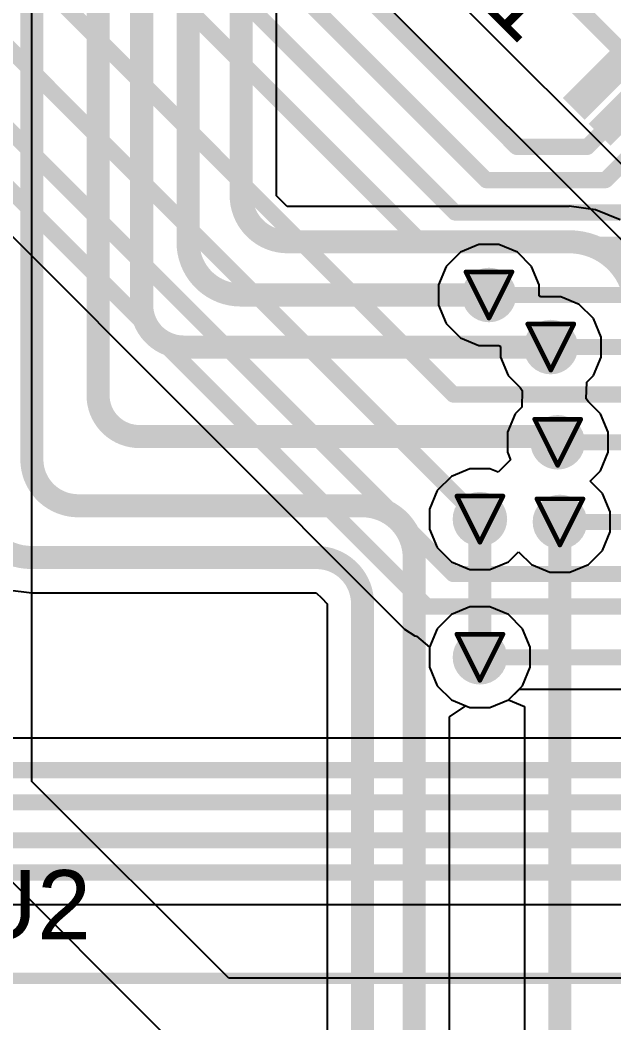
# Model space of a CAD drawing. Header units: inches. Extents: x 0 to 211, y 0 to 201.
# Drawn here: x 1.5192 to 1.7765, y 1.9059 to 2.3402 of the extents above; entities that cross this region are included whole.
import ezdxf

# ---------------------------------------------------------------- set-up
doc = ezdxf.new("R2010")
doc.units = ezdxf.units.IN
doc.header["$MEASUREMENT"] = 0
for name, color, linetype in [('Bottom Layer', 5, 'Continuous'), ('Drill Drawing', 1, 'Continuous'), ('Layer 1', 16, 'Continuous'), ('Layer 2', 76, 'Continuous'), ('Top Layer', 1, 'Continuous'), ('Top Overlay', 2, 'Continuous'), ('Top Paste', 8, 'Continuous'), ('Top Solder', 216, 'Continuous'), ('Via Holes', 16, 'Continuous')]:
    doc.layers.add(name, color=color, linetype=linetype)
doc.styles.add('Arial', font='', dxfattribs={"height": 0.2})
doc.styles.get('Arial').set_extended_font_data('Arial')

# ---------------------------------------------------------------- blocks, each defined once
blk = doc.blocks.new('WSON_8_EP_6_8__63')
at = {"layer": 'Top Layer'}
for points in [[(-0.12598, 0.08681), (-0.12598, 0.06319), (-0.17323, 0.06319), (-0.17323, 0.08681)], [(-0.06691, 0.08464), (0.06694, 0.08464), (0.06694, -0.08466), (-0.06691, -0.08466)], [(0.17323, 0.08681), (0.17323, 0.06319), (0.12598, 0.06319), (0.12598, 0.08681)], [(-0.12597, 0.03681), (-0.12597, 0.01319), (-0.17322, 0.01319), (-0.17322, 0.03681)], [(0.17323, 0.03681), (0.17323, 0.01319), (0.12598, 0.01319), (0.12598, 0.03681)], [(-0.12597, -0.01319), (-0.12597, -0.03681), (-0.17322, -0.03681), (-0.17322, -0.01319)], [(0.17323, -0.01319), (0.17323, -0.03681), (0.12598, -0.03681), (0.12598, -0.01319)], [(-0.12598, -0.06319), (-0.12598, -0.08681), (-0.17323, -0.08681), (-0.17323, -0.06319)], [(0.17323, -0.06319), (0.17323, -0.08681), (0.12598, -0.08681), (0.12598, -0.06319)]]:
    blk.add_hatch(color=1, dxfattribs=at).paths.add_polyline_path(points)
at = {"layer": 'Top Paste'}
for points in [[(-0.12598, 0.08681), (-0.12598, 0.06319), (-0.17323, 0.06319), (-0.17323, 0.08681)], [(-0.06691, 0.08464), (0.06694, 0.08464), (0.06694, -0.08466), (-0.06691, -0.08466)], [(0.17323, 0.08681), (0.17323, 0.06319), (0.12598, 0.06319), (0.12598, 0.08681)], [(-0.12597, 0.03681), (-0.12597, 0.01319), (-0.17322, 0.01319), (-0.17322, 0.03681)], [(0.17323, 0.03681), (0.17323, 0.01319), (0.12598, 0.01319), (0.12598, 0.03681)], [(-0.12597, -0.01319), (-0.12597, -0.03681), (-0.17322, -0.03681), (-0.17322, -0.01319)], [(0.17323, -0.01319), (0.17323, -0.03681), (0.12598, -0.03681), (0.12598, -0.01319)], [(-0.12598, -0.06319), (-0.12598, -0.08681), (-0.17323, -0.08681), (-0.17323, -0.06319)], [(0.17323, -0.06319), (0.17323, -0.08681), (0.12598, -0.08681), (0.12598, -0.06319)]]:
    blk.add_hatch(color=8, dxfattribs=at).paths.add_polyline_path(points)
at = {"layer": 'Top Solder'}
for points in [[(-0.12198, 0.09081), (-0.12198, 0.05919), (-0.17723, 0.05919), (-0.17723, 0.09081)], [(-0.07091, 0.08864), (0.07094, 0.08864), (0.07094, -0.08866), (-0.07091, -0.08866)], [(0.17723, 0.09081), (0.17723, 0.05919), (0.12198, 0.05919), (0.12198, 0.09081)], [(-0.12197, 0.04081), (-0.12197, 0.00919), (-0.17722, 0.00919), (-0.17722, 0.04081)], [(0.17723, 0.04081), (0.17723, 0.00919), (0.12198, 0.00919), (0.12198, 0.04081)], [(-0.12197, -0.00919), (-0.12197, -0.04081), (-0.17722, -0.04081), (-0.17722, -0.00919)], [(0.17723, -0.00919), (0.17723, -0.04081), (0.12198, -0.04081), (0.12198, -0.00919)], [(-0.12198, -0.05919), (-0.12198, -0.09081), (-0.17723, -0.09081), (-0.17723, -0.05919)], [(0.17723, -0.05919), (0.17723, -0.09081), (0.12198, -0.09081), (0.12198, -0.05919)]]:
    blk.add_hatch(color=216, dxfattribs=at).paths.add_polyline_path(points)
at = {"layer": 'Top Overlay'}
for points in [[(-0.15746, 0.1181, 0.005, 0.005, 0), (-0.15746, 0.09149, 0.005, 0.005, 0)], [(0.1575, 0.11811, 0.005, 0.005, 0), (-0.15746, 0.1181, 0.005, 0.005, 0)], [(0.1575, 0.11811, 0.005, 0.005, 0), (0.1575, 0.0915, 0.005, 0.005, 0)], [(-0.186, 0.082, 0.005, 0.005, 0), (-0.186, 0.072, 0.005, 0.005, 0)], [(-0.181, 0.077, 0.005, 0.005, 0), (-0.186, 0.082, 0.005, 0.005, 0)], [(-0.181, 0.077, 0.005, 0.005, 0), (-0.186, 0.072, 0.005, 0.005, 0)], [(-0.15746, 0.05968, 0.005, 0.005, 0), (-0.15746, 0.0411, 0.005, 0.005, 0)], [(0.1575, 0.0411, 0.005, 0.005, 0), (0.1575, 0.05969, 0.005, 0.005, 0)], [(-0.15746, 0.00929, 0.005, 0.005, 0), (-0.15746, -0.0093, 0.005, 0.005, 0)], [(0.1575, 0.00929, 0.005, 0.005, 0), (0.1575, -0.0093, 0.005, 0.005, 0)], [(-0.15746, -0.04111, 0.005, 0.005, 0), (-0.15746, -0.05969, 0.005, 0.005, 0)], [(0.1575, -0.04111, 0.005, 0.005, 0), (0.1575, -0.05969, 0.005, 0.005, 0)], [(-0.15746, -0.0915, 0.005, 0.005, 0), (-0.15746, -0.11811, 0.005, 0.005, 0)], [(0.1575, -0.0915, 0.005, 0.005, 0), (0.1575, -0.11811, 0.005, 0.005, 0)], [(-0.15207, -0.11811, 0.005, 0.005, 0), (-0.15746, -0.11811, 0.005, 0.005, 0)], [(0.1575, -0.11811, 0.005, 0.005, 0), (-0.15207, -0.11811, 0.005, 0.005, 0)]]:
    blk.add_lwpolyline(points, format="xyseb", dxfattribs=at)
for points in [[(-0.15871, 0.1181, 0.0025, 0.0025, 1), (-0.15621, 0.1181, 0.0025, 0.0025, 1)], [(-0.15871, 0.1181, 0.0025, 0.0025, 1), (-0.15621, 0.1181, 0.0025, 0.0025, 1)], [(0.15625, 0.11811, 0.0025, 0.0025, 1), (0.15875, 0.11811, 0.0025, 0.0025, 1)], [(0.15625, 0.11811, 0.0025, 0.0025, 1), (0.15875, 0.11811, 0.0025, 0.0025, 1)], [(-0.15871, 0.09149, 0.0025, 0.0025, 1), (-0.15621, 0.09149, 0.0025, 0.0025, 1)], [(0.15625, 0.0915, 0.0025, 0.0025, 1), (0.15875, 0.0915, 0.0025, 0.0025, 1)], [(-0.18725, 0.082, 0.0025, 0.0025, 1), (-0.18475, 0.082, 0.0025, 0.0025, 1)], [(-0.18725, 0.082, 0.0025, 0.0025, 1), (-0.18475, 0.082, 0.0025, 0.0025, 1)], [(-0.18225, 0.077, 0.0025, 0.0025, 1), (-0.17975, 0.077, 0.0025, 0.0025, 1)], [(-0.18225, 0.077, 0.0025, 0.0025, 1), (-0.17975, 0.077, 0.0025, 0.0025, 1)], [(-0.18725, 0.072, 0.0025, 0.0025, 1), (-0.18475, 0.072, 0.0025, 0.0025, 1)], [(-0.18725, 0.072, 0.0025, 0.0025, 1), (-0.18475, 0.072, 0.0025, 0.0025, 1)], [(-0.15871, 0.05968, 0.0025, 0.0025, 1), (-0.15621, 0.05968, 0.0025, 0.0025, 1)], [(0.15625, 0.05969, 0.0025, 0.0025, 1), (0.15875, 0.05969, 0.0025, 0.0025, 1)], [(-0.15871, 0.0411, 0.0025, 0.0025, 1), (-0.15621, 0.0411, 0.0025, 0.0025, 1)], [(0.15625, 0.0411, 0.0025, 0.0025, 1), (0.15875, 0.0411, 0.0025, 0.0025, 1)], [(-0.15871, 0.00929, 0.0025, 0.0025, 1), (-0.15621, 0.00929, 0.0025, 0.0025, 1)], [(0.15625, 0.00929, 0.0025, 0.0025, 1), (0.15875, 0.00929, 0.0025, 0.0025, 1)], [(-0.15871, -0.0093, 0.0025, 0.0025, 1), (-0.15621, -0.0093, 0.0025, 0.0025, 1)], [(0.15625, -0.0093, 0.0025, 0.0025, 1), (0.15875, -0.0093, 0.0025, 0.0025, 1)], [(-0.15871, -0.04111, 0.0025, 0.0025, 1), (-0.15621, -0.04111, 0.0025, 0.0025, 1)], [(0.15625, -0.04111, 0.0025, 0.0025, 1), (0.15875, -0.04111, 0.0025, 0.0025, 1)], [(-0.15871, -0.05969, 0.0025, 0.0025, 1), (-0.15621, -0.05969, 0.0025, 0.0025, 1)], [(0.15625, -0.05969, 0.0025, 0.0025, 1), (0.15875, -0.05969, 0.0025, 0.0025, 1)], [(-0.15871, -0.0915, 0.0025, 0.0025, 1), (-0.15621, -0.0915, 0.0025, 0.0025, 1)], [(0.15625, -0.0915, 0.0025, 0.0025, 1), (0.15875, -0.0915, 0.0025, 0.0025, 1)], [(-0.15871, -0.11811, 0.0025, 0.0025, 1), (-0.15621, -0.11811, 0.0025, 0.0025, 1)], [(-0.15871, -0.11811, 0.0025, 0.0025, 1), (-0.15621, -0.11811, 0.0025, 0.0025, 1)], [(-0.15332, -0.11811, 0.0025, 0.0025, 1), (-0.15082, -0.11811, 0.0025, 0.0025, 1)], [(-0.15332, -0.11811, 0.0025, 0.0025, 1), (-0.15082, -0.11811, 0.0025, 0.0025, 1)], [(0.15625, -0.11811, 0.0025, 0.0025, 1), (0.15875, -0.11811, 0.0025, 0.0025, 1)], [(0.15625, -0.11811, 0.0025, 0.0025, 1), (0.15875, -0.11811, 0.0025, 0.0025, 1)]]:
    blk.add_lwpolyline(points, format="xyseb", close=True, dxfattribs=at)
blk = doc.blocks.new('LQFP_128_EP_14_14__64')
at = {"layer": 'Top Layer'}
for points in [[(-0.24804, -0.26967), (-0.24016, -0.26967), (-0.24016, -0.32873), (-0.24804, -0.32873)], [(-0.23229, -0.26967), (-0.22441, -0.26967), (-0.22441, -0.32873), (-0.23229, -0.32873)]]:
    blk.add_hatch(color=1, dxfattribs=at).paths.add_polyline_path(points)
at = {"layer": 'Top Paste'}
for points in [[(-0.24804, -0.26967), (-0.24016, -0.26967), (-0.24016, -0.32873), (-0.24804, -0.32873)], [(-0.23229, -0.26967), (-0.22441, -0.26967), (-0.22441, -0.32873), (-0.23229, -0.32873)]]:
    blk.add_hatch(color=8, dxfattribs=at).paths.add_polyline_path(points)
at = {"layer": 'Top Solder'}
for points in [[(-0.25079, -0.26692), (-0.23741, -0.26692), (-0.23741, -0.33148), (-0.25079, -0.33148)], [(-0.23504, -0.26692), (-0.22166, -0.26692), (-0.22166, -0.33148), (-0.23504, -0.33148)]]:
    blk.add_hatch(color=216, dxfattribs=at).paths.add_polyline_path(points)

msp = doc.modelspace()

# ---------------------------------------------------------------- hatches: boundary and pattern name
at = {"layer": 'Bottom Layer'}
h = msp.add_hatch(color=5, dxfattribs=at)
edge = h.paths.add_edge_path()
edge.add_arc((1.72237, 2.22116), 0.01181, 0, 360)
h = msp.add_hatch(color=5, dxfattribs=at)
edge = h.paths.add_edge_path()
edge.add_arc((1.74915, 2.19861), 0.01181, 0, 360)
h = msp.add_hatch(color=5, dxfattribs=at)
edge = h.paths.add_edge_path()
edge.add_arc((1.75215, 2.15736), 0.01181, 0, 360)
h = msp.add_hatch(color=5, dxfattribs=at)
edge = h.paths.add_edge_path()
edge.add_arc((1.71845, 2.12408), 0.01181, 0, 360)
h = msp.add_hatch(color=5, dxfattribs=at)
edge = h.paths.add_edge_path()
edge.add_arc((1.75311, 2.12287), 0.01181, 0, 360)
h = msp.add_hatch(color=5, dxfattribs=at)
edge = h.paths.add_edge_path()
edge.add_arc((1.71845, 2.06425), 0.01181, 0, 360)
at = {"layer": 'Layer 1'}
h = msp.add_hatch(color=16, dxfattribs=at)
edge = h.paths.add_edge_path()
edge.add_arc((1.72237, 2.22116), 0.01181, 0, 360)
h = msp.add_hatch(color=16, dxfattribs=at)
edge = h.paths.add_edge_path()
edge.add_arc((1.74915, 2.19861), 0.01181, 0, 360)
h = msp.add_hatch(color=16, dxfattribs=at)
edge = h.paths.add_edge_path()
edge.add_arc((1.75215, 2.15736), 0.01181, 0, 360)
h = msp.add_hatch(color=16, dxfattribs=at)
edge = h.paths.add_edge_path()
edge.add_arc((1.71845, 2.12408), 0.01181, 0, 360)
h = msp.add_hatch(color=16, dxfattribs=at)
edge = h.paths.add_edge_path()
edge.add_arc((1.75311, 2.12287), 0.01181, 0, 360)
h = msp.add_hatch(color=16, dxfattribs=at)
edge = h.paths.add_edge_path()
edge.add_arc((1.71845, 2.06425), 0.01181, 0, 360)
at = {"layer": 'Layer 2'}
h = msp.add_hatch(color=76, dxfattribs=at)
edge = h.paths.add_edge_path()
edge.add_arc((1.72237, 2.22116), 0.01181, 0, 360)
h = msp.add_hatch(color=76, dxfattribs=at)
edge = h.paths.add_edge_path()
edge.add_arc((1.74915, 2.19861), 0.01181, 0, 360)
h = msp.add_hatch(color=76, dxfattribs=at)
edge = h.paths.add_edge_path()
edge.add_arc((1.75215, 2.15736), 0.01181, 0, 360)
h = msp.add_hatch(color=76, dxfattribs=at)
edge = h.paths.add_edge_path()
edge.add_arc((1.71845, 2.12408), 0.01181, 0, 360)
h = msp.add_hatch(color=76, dxfattribs=at)
edge = h.paths.add_edge_path()
edge.add_arc((1.75311, 2.12287), 0.01181, 0, 360)
h = msp.add_hatch(color=76, dxfattribs=at)
edge = h.paths.add_edge_path()
edge.add_arc((1.71845, 2.06425), 0.01181, 0, 360)
at = {"layer": 'Top Layer'}
h = msp.add_hatch(color=1, dxfattribs=at)
edge = h.paths.add_edge_path()
edge.add_arc((1.72237, 2.22116), 0.01181, 0, 360)
h = msp.add_hatch(color=1, dxfattribs=at)
edge = h.paths.add_edge_path()
edge.add_arc((1.74915, 2.19861), 0.01181, 0, 360)
h = msp.add_hatch(color=1, dxfattribs=at)
edge = h.paths.add_edge_path()
edge.add_arc((1.75215, 2.15736), 0.01181, 0, 360)
h = msp.add_hatch(color=1, dxfattribs=at)
edge = h.paths.add_edge_path()
edge.add_arc((1.71845, 2.12408), 0.01181, 0, 360)
h = msp.add_hatch(color=1, dxfattribs=at)
edge = h.paths.add_edge_path()
edge.add_arc((1.75311, 2.12287), 0.01181, 0, 360)
h = msp.add_hatch(color=1, dxfattribs=at)
edge = h.paths.add_edge_path()
edge.add_arc((1.71845, 2.06425), 0.01181, 0, 360)
at = {"layer": 'Via Holes'}
h = msp.add_hatch(color=7, dxfattribs=at)
edge = h.paths.add_edge_path()
edge.add_arc((1.72237, 2.22116), 0.00591, 0, 360)
h = msp.add_hatch(color=7, dxfattribs=at)
edge = h.paths.add_edge_path()
edge.add_arc((1.74915, 2.19861), 0.00591, 0, 360)
h = msp.add_hatch(color=7, dxfattribs=at)
edge = h.paths.add_edge_path()
edge.add_arc((1.75215, 2.15736), 0.00591, 0, 360)
h = msp.add_hatch(color=7, dxfattribs=at)
edge = h.paths.add_edge_path()
edge.add_arc((1.71845, 2.12408), 0.00591, 0, 360)
h = msp.add_hatch(color=7, dxfattribs=at)
edge = h.paths.add_edge_path()
edge.add_arc((1.75311, 2.12287), 0.00591, 0, 360)
h = msp.add_hatch(color=7, dxfattribs=at)
edge = h.paths.add_edge_path()
edge.add_arc((1.71845, 2.06425), 0.00591, 0, 360)

# ---------------------------------------------------------------- linework, layer by layer
at = {"layer": 'Bottom Layer'}
for p, q in [((1.63029, 2.26438), (1.63029, 2.76805)), ((1.63025, 2.26414), (1.63029, 2.26438)), ((1.63492, 2.25947), (1.63025, 2.26414)), ((1.63516, 2.25951), (1.63492, 2.25947)), ((1.7571, 2.25951), (1.63516, 2.25951)), ((1.76852, 2.25809), (1.7571, 2.2596)), ((1.7571, 2.2596), (1.7571, 2.25951)), ((1.77917, 2.25368), (1.76852, 2.25809)), ((1.5137, 2.09351), (1.52432, 2.09211)), ((1.52432, 2.09211), (1.52432, 2.09217)), ((1.52432, 2.09217), (1.64753, 2.09217)), ((1.64753, 2.09217), (1.64994, 2.08981)), ((1.64994, 2.08981), (1.6523, 2.0874)), ((1.6523, 2.0874), (1.6523, 1.11415)), ((1.70529, 2.03851), (1.71229, 2.04319)), ((1.71229, 2.04319), (1.71411, 2.04244)), ((1.71411, 2.04244), (1.72279, 2.04244)), ((1.72279, 2.04244), (1.7308, 2.04576)), ((1.7308, 2.04576), (1.73081, 2.04577)), ((1.73081, 2.04577), (1.73781, 2.04287)), ((1.73781, 2.04287), (1.73781, 0.80451)), ((1.70529, 0.65213), (1.70529, 2.03851))]:
    msp.add_line(p, q, dxfattribs=at)
for points in [[(1.52432, 2.14995, 0.01, 0.01, 0), (1.52432, 2.90371, 0.01, 0.01, 0)], [(1.553, 2.17776, 0.01, 0.01, 0), (1.553, 2.88133, 0.01, 0.01, 0)], [(1.5719, 2.21687, 0.01, 0.01, 0), (1.5719, 2.82343, 0.01, 0.01, 0)], [(1.592, 2.244, 0.01, 0.01, 0), (1.592, 2.79463, 0.01, 0.01, 0)], [(1.615, 2.26438, 0.01, 0.01, 0), (1.615, 2.76805, 0.01, 0.01, 0)], [(1.63516, 2.24422, 0.01, 0.01, -0.414214), (1.615, 2.26438, 0.01, 0.01, 0)], [(1.61484, 2.22116, 0.01, 0.01, -0.414214), (1.592, 2.244, 0.01, 0.01, 0)], [(1.63516, 2.24422, 0.01, 0.01, 0), (1.7571, 2.24422, 0.01, 0.01, 0)], [(1.7571, 2.24422, 0.01, 0.01, -0.414214), (1.78585, 2.21547, 0.01, 0.01, 0)], [(1.61484, 2.22116, 0.01, 0.01, 0), (1.72237, 2.22116, 0.01, 0.01, 0)], [(1.59016, 2.19861, 0.01, 0.01, -0.414214), (1.5719, 2.21687, 0.01, 0.01, 0)], [(1.59016, 2.19861, 0.01, 0.01, 0), (1.74915, 2.19861, 0.01, 0.01, 0)], [(1.5709, 2.15986, 0.01, 0.01, -0.414214), (1.553, 2.17776, 0.01, 0.01, 0)], [(1.5709, 2.15986, 0.01, 0.01, 0), (1.74915, 2.15986, 0.01, 0.01, 0)], [(1.5444, 2.12987, 0.01, 0.01, -0.414214), (1.52432, 2.14995, 0.01, 0.01, 0)], [(1.52432, 2.10746, 0.01, 0.01, -0.414214), (1.49865, 2.13313, 0.01, 0.01, 0)], [(1.5444, 2.12987, 0.01, 0.01, 0), (1.66759, 2.12987, 0.01, 0.01, 0)], [(1.66759, 2.12987, 0.01, 0.01, -0.414214), (1.69, 2.10746, 0.01, 0.01, 0)], [(1.71845, 2.06425, 0.01, 0.01, 0), (1.71845, 2.12408, 0.01, 0.01, 0)], [(1.75311, 2.12287, 0.01, 0.01, 0), (1.75311, 0.80451, 0.01, 0.01, 0)], [(1.52432, 2.10746, 0.01, 0.01, 0), (1.64762, 2.10746, 0.01, 0.01, 0)], [(1.64762, 2.10746, 0.01, 0.01, -0.414214), (1.66759, 2.08749, 0.01, 0.01, 0)], [(1.69, 0.65213, 0.01, 0.01, 0), (1.69, 2.10746, 0.01, 0.01, 0)], [(1.66759, 0.66259, 0.01, 0.01, 0), (1.66759, 2.08749, 0.01, 0.01, 0)]]:
    msp.add_lwpolyline(points, format="xyseb", dxfattribs=at)
for points in [[(1.6125, 2.26438, 0.005, 0.005, 1), (1.6175, 2.26438, 0.005, 0.005, 1)], [(1.6125, 2.26438, 0.005, 0.005, 1), (1.6175, 2.26438, 0.005, 0.005, 1)], [(1.5895, 2.244, 0.005, 0.005, 1), (1.5945, 2.244, 0.005, 0.005, 1)], [(1.5895, 2.244, 0.005, 0.005, 1), (1.5945, 2.244, 0.005, 0.005, 1)], [(1.63266, 2.24422, 0.005, 0.005, 1), (1.63766, 2.24422, 0.005, 0.005, 1)], [(1.63266, 2.24422, 0.005, 0.005, 1), (1.63766, 2.24422, 0.005, 0.005, 1)], [(1.7546, 2.24422, 0.005, 0.005, 1), (1.7596, 2.24422, 0.005, 0.005, 1)], [(1.7546, 2.24422, 0.005, 0.005, 1), (1.7596, 2.24422, 0.005, 0.005, 1)], [(1.61234, 2.22116, 0.005, 0.005, 1), (1.61734, 2.22116, 0.005, 0.005, 1)], [(1.61234, 2.22116, 0.005, 0.005, 1), (1.61734, 2.22116, 0.005, 0.005, 1)], [(1.71987, 2.22116, 0.005, 0.005, 1), (1.72487, 2.22116, 0.005, 0.005, 1)], [(1.5694, 2.21687, 0.005, 0.005, 1), (1.5744, 2.21687, 0.005, 0.005, 1)], [(1.5694, 2.21687, 0.005, 0.005, 1), (1.5744, 2.21687, 0.005, 0.005, 1)], [(1.58766, 2.19861, 0.005, 0.005, 1), (1.59266, 2.19861, 0.005, 0.005, 1)], [(1.58766, 2.19861, 0.005, 0.005, 1), (1.59266, 2.19861, 0.005, 0.005, 1)], [(1.74665, 2.19861, 0.005, 0.005, 1), (1.75165, 2.19861, 0.005, 0.005, 1)], [(1.5505, 2.17776, 0.005, 0.005, 1), (1.5555, 2.17776, 0.005, 0.005, 1)], [(1.5505, 2.17776, 0.005, 0.005, 1), (1.5555, 2.17776, 0.005, 0.005, 1)], [(1.5684, 2.15986, 0.005, 0.005, 1), (1.5734, 2.15986, 0.005, 0.005, 1)], [(1.5684, 2.15986, 0.005, 0.005, 1), (1.5734, 2.15986, 0.005, 0.005, 1)], [(1.74665, 2.15986, 0.005, 0.005, 1), (1.75165, 2.15986, 0.005, 0.005, 1)], [(1.52182, 2.14995, 0.005, 0.005, 1), (1.52682, 2.14995, 0.005, 0.005, 1)], [(1.52182, 2.14995, 0.005, 0.005, 1), (1.52682, 2.14995, 0.005, 0.005, 1)], [(1.5419, 2.12987, 0.005, 0.005, 1), (1.5469, 2.12987, 0.005, 0.005, 1)], [(1.5419, 2.12987, 0.005, 0.005, 1), (1.5469, 2.12987, 0.005, 0.005, 1)], [(1.66509, 2.12987, 0.005, 0.005, 1), (1.67009, 2.12987, 0.005, 0.005, 1)], [(1.66509, 2.12987, 0.005, 0.005, 1), (1.67009, 2.12987, 0.005, 0.005, 1)], [(1.71595, 2.12408, 0.005, 0.005, 1), (1.72095, 2.12408, 0.005, 0.005, 1)], [(1.75061, 2.12287, 0.005, 0.005, 1), (1.75561, 2.12287, 0.005, 0.005, 1)], [(1.52182, 2.10746, 0.005, 0.005, 1), (1.52682, 2.10746, 0.005, 0.005, 1)], [(1.52182, 2.10746, 0.005, 0.005, 1), (1.52682, 2.10746, 0.005, 0.005, 1)], [(1.64512, 2.10746, 0.005, 0.005, 1), (1.65012, 2.10746, 0.005, 0.005, 1)], [(1.64512, 2.10746, 0.005, 0.005, 1), (1.65012, 2.10746, 0.005, 0.005, 1)], [(1.6875, 2.10746, 0.005, 0.005, 1), (1.6925, 2.10746, 0.005, 0.005, 1)], [(1.6875, 2.10746, 0.005, 0.005, 1), (1.6925, 2.10746, 0.005, 0.005, 1)], [(1.66509, 2.08749, 0.005, 0.005, 1), (1.67009, 2.08749, 0.005, 0.005, 1)], [(1.66509, 2.08749, 0.005, 0.005, 1), (1.67009, 2.08749, 0.005, 0.005, 1)], [(1.71595, 2.06425, 0.005, 0.005, 1), (1.72095, 2.06425, 0.005, 0.005, 1)]]:
    msp.add_lwpolyline(points, format="xyseb", close=True, dxfattribs=at)
at = {"layer": 'Drill Drawing'}
for points in [[(1.71237, 2.23116, 0.002, 0.002, 0), (1.73237, 2.23116, 0.002, 0.002, 0)], [(1.71237, 2.23116, 0.002, 0.002, 0), (1.72237, 2.21116, 0.002, 0.002, 0)], [(1.72237, 2.21116, 0.002, 0.002, 0), (1.73237, 2.23116, 0.002, 0.002, 0)], [(1.73915, 2.20861, 0.002, 0.002, 0), (1.75915, 2.20861, 0.002, 0.002, 0)], [(1.73915, 2.20861, 0.002, 0.002, 0), (1.74915, 2.18861, 0.002, 0.002, 0)], [(1.74915, 2.18861, 0.002, 0.002, 0), (1.75915, 2.20861, 0.002, 0.002, 0)], [(1.74215, 2.16736, 0.002, 0.002, 0), (1.76215, 2.16736, 0.002, 0.002, 0)], [(1.74215, 2.16736, 0.002, 0.002, 0), (1.75215, 2.14736, 0.002, 0.002, 0)], [(1.75215, 2.14736, 0.002, 0.002, 0), (1.76215, 2.16736, 0.002, 0.002, 0)], [(1.70845, 2.13408, 0.002, 0.002, 0), (1.72845, 2.13408, 0.002, 0.002, 0)], [(1.70845, 2.13408, 0.002, 0.002, 0), (1.71845, 2.11408, 0.002, 0.002, 0)], [(1.71845, 2.11408, 0.002, 0.002, 0), (1.72845, 2.13408, 0.002, 0.002, 0)], [(1.74311, 2.13287, 0.002, 0.002, 0), (1.76311, 2.13287, 0.002, 0.002, 0)], [(1.74311, 2.13287, 0.002, 0.002, 0), (1.75311, 2.11287, 0.002, 0.002, 0)], [(1.75311, 2.11287, 0.002, 0.002, 0), (1.76311, 2.13287, 0.002, 0.002, 0)], [(1.70845, 2.07425, 0.002, 0.002, 0), (1.72845, 2.07425, 0.002, 0.002, 0)], [(1.70845, 2.07425, 0.002, 0.002, 0), (1.71845, 2.05425, 0.002, 0.002, 0)], [(1.71845, 2.05425, 0.002, 0.002, 0), (1.72845, 2.07425, 0.002, 0.002, 0)]]:
    msp.add_lwpolyline(points, format="xyseb", dxfattribs=at)
for points in [[(1.71187, 2.23116, 0.001, 0.001, 1), (1.71287, 2.23116, 0.001, 0.001, 1)], [(1.71187, 2.23116, 0.001, 0.001, 1), (1.71287, 2.23116, 0.001, 0.001, 1)], [(1.73187, 2.23116, 0.001, 0.001, 1), (1.73287, 2.23116, 0.001, 0.001, 1)], [(1.73187, 2.23116, 0.001, 0.001, 1), (1.73287, 2.23116, 0.001, 0.001, 1)], [(1.72187, 2.21116, 0.001, 0.001, 1), (1.72287, 2.21116, 0.001, 0.001, 1)], [(1.72187, 2.21116, 0.001, 0.001, 1), (1.72287, 2.21116, 0.001, 0.001, 1)], [(1.73865, 2.20861, 0.001, 0.001, 1), (1.73965, 2.20861, 0.001, 0.001, 1)], [(1.73865, 2.20861, 0.001, 0.001, 1), (1.73965, 2.20861, 0.001, 0.001, 1)], [(1.75865, 2.20861, 0.001, 0.001, 1), (1.75965, 2.20861, 0.001, 0.001, 1)], [(1.75865, 2.20861, 0.001, 0.001, 1), (1.75965, 2.20861, 0.001, 0.001, 1)], [(1.74865, 2.18861, 0.001, 0.001, 1), (1.74965, 2.18861, 0.001, 0.001, 1)], [(1.74865, 2.18861, 0.001, 0.001, 1), (1.74965, 2.18861, 0.001, 0.001, 1)], [(1.74165, 2.16736, 0.001, 0.001, 1), (1.74265, 2.16736, 0.001, 0.001, 1)], [(1.74165, 2.16736, 0.001, 0.001, 1), (1.74265, 2.16736, 0.001, 0.001, 1)], [(1.76165, 2.16736, 0.001, 0.001, 1), (1.76265, 2.16736, 0.001, 0.001, 1)], [(1.76165, 2.16736, 0.001, 0.001, 1), (1.76265, 2.16736, 0.001, 0.001, 1)], [(1.75165, 2.14736, 0.001, 0.001, 1), (1.75265, 2.14736, 0.001, 0.001, 1)], [(1.75165, 2.14736, 0.001, 0.001, 1), (1.75265, 2.14736, 0.001, 0.001, 1)], [(1.70795, 2.13408, 0.001, 0.001, 1), (1.70895, 2.13408, 0.001, 0.001, 1)], [(1.70795, 2.13408, 0.001, 0.001, 1), (1.70895, 2.13408, 0.001, 0.001, 1)], [(1.72795, 2.13408, 0.001, 0.001, 1), (1.72895, 2.13408, 0.001, 0.001, 1)], [(1.72795, 2.13408, 0.001, 0.001, 1), (1.72895, 2.13408, 0.001, 0.001, 1)], [(1.74261, 2.13287, 0.001, 0.001, 1), (1.74361, 2.13287, 0.001, 0.001, 1)], [(1.74261, 2.13287, 0.001, 0.001, 1), (1.74361, 2.13287, 0.001, 0.001, 1)], [(1.76261, 2.13287, 0.001, 0.001, 1), (1.76361, 2.13287, 0.001, 0.001, 1)], [(1.76261, 2.13287, 0.001, 0.001, 1), (1.76361, 2.13287, 0.001, 0.001, 1)], [(1.71795, 2.11408, 0.001, 0.001, 1), (1.71895, 2.11408, 0.001, 0.001, 1)], [(1.71795, 2.11408, 0.001, 0.001, 1), (1.71895, 2.11408, 0.001, 0.001, 1)], [(1.75261, 2.11287, 0.001, 0.001, 1), (1.75361, 2.11287, 0.001, 0.001, 1)], [(1.75261, 2.11287, 0.001, 0.001, 1), (1.75361, 2.11287, 0.001, 0.001, 1)], [(1.70795, 2.07425, 0.001, 0.001, 1), (1.70895, 2.07425, 0.001, 0.001, 1)], [(1.70795, 2.07425, 0.001, 0.001, 1), (1.70895, 2.07425, 0.001, 0.001, 1)], [(1.72795, 2.07425, 0.001, 0.001, 1), (1.72895, 2.07425, 0.001, 0.001, 1)], [(1.72795, 2.07425, 0.001, 0.001, 1), (1.72895, 2.07425, 0.001, 0.001, 1)], [(1.71795, 2.05425, 0.001, 0.001, 1), (1.71895, 2.05425, 0.001, 0.001, 1)], [(1.71795, 2.05425, 0.001, 0.001, 1), (1.71895, 2.05425, 0.001, 0.001, 1)]]:
    msp.add_lwpolyline(points, format="xyseb", close=True, dxfattribs=at)
at = {"layer": 'Layer 1'}
for p, q in [((1.71803, 2.24297), (1.71002, 2.23965)), ((1.72671, 2.24297), (1.71803, 2.24297)), ((1.73473, 2.23965), (1.72671, 2.24297)), ((1.71002, 2.23965), (1.70388, 2.23352)), ((1.74086, 2.23352), (1.73473, 2.23965)), ((1.70388, 2.23352), (1.70056, 2.2255)), ((1.74418, 2.2255), (1.74086, 2.23352)), ((1.70056, 2.2255), (1.70056, 2.21682)), ((1.74418, 2.22084), (1.74418, 2.2255)), ((1.74481, 2.22042), (1.74418, 2.22084)), ((1.75349, 2.22042), (1.74481, 2.22042)), ((1.7615, 2.2171), (1.75349, 2.22042)), ((1.70056, 2.21682), (1.70388, 2.20881)), ((1.76764, 2.21096), (1.7615, 2.2171)), ((1.70388, 2.20881), (1.71002, 2.20267)), ((1.77096, 2.20295), (1.76764, 2.21096)), ((1.71002, 2.20267), (1.71803, 2.19935)), ((1.77096, 2.19427), (1.77096, 2.20295)), ((1.71803, 2.19935), (1.72671, 2.19935)), ((1.72671, 2.19935), (1.72734, 2.19893)), ((1.72734, 2.19893), (1.72734, 2.19427)), ((1.72734, 2.19427), (1.73066, 2.18625)), ((1.76764, 2.18625), (1.77096, 2.19427)), ((1.73066, 2.18625), (1.73585, 2.18106)), ((1.76472, 2.18334), (1.76764, 2.18625)), ((1.73585, 2.18106), (1.73678, 2.17983)), ((1.76451, 2.17614), (1.76472, 2.18334)), ((1.73678, 2.17983), (1.73657, 2.17263)), ((1.73657, 2.17263), (1.73366, 2.16971)), ((1.76544, 2.17491), (1.76451, 2.17614)), ((1.77064, 2.16971), (1.76544, 2.17491)), ((1.73366, 2.16971), (1.73034, 2.1617)), ((1.77396, 2.1617), (1.77064, 2.16971)), ((1.73034, 2.1617), (1.73034, 2.15302)), ((1.77396, 2.15302), (1.77396, 2.1617)), ((1.73034, 2.15302), (1.73168, 2.14979)), ((1.77064, 2.14501), (1.77396, 2.15302)), ((1.71411, 2.14589), (1.70609, 2.14257)), ((1.72279, 2.14589), (1.71411, 2.14589)), ((1.72632, 2.14443), (1.72279, 2.14589)), ((1.73168, 2.14979), (1.72632, 2.14443)), ((1.70609, 2.14257), (1.69996, 2.13644)), ((1.76623, 2.14059), (1.77064, 2.14501)), ((1.7716, 2.13522), (1.76623, 2.14059)), ((1.69996, 2.13644), (1.69664, 2.12842)), ((1.77492, 2.12721), (1.7716, 2.13522)), ((1.69664, 2.12842), (1.69664, 2.11974)), ((1.77492, 2.11853), (1.77492, 2.12721)), ((1.69664, 2.11974), (1.69996, 2.11173)), ((1.7716, 2.11051), (1.77492, 2.11853)), ((1.69996, 2.11173), (1.70609, 2.10559)), ((1.7308, 2.10559), (1.73517, 2.10996)), ((1.73517, 2.10996), (1.74075, 2.10438)), ((1.76546, 2.10438), (1.7716, 2.11051)), ((1.70609, 2.10559), (1.71411, 2.10227)), ((1.72279, 2.10227), (1.7308, 2.10559)), ((1.74075, 2.10438), (1.74877, 2.10106)), ((1.75745, 2.10106), (1.76546, 2.10438)), ((1.71411, 2.10227), (1.72279, 2.10227)), ((1.74877, 2.10106), (1.75745, 2.10106)), ((1.71411, 2.08606), (1.70609, 2.08274)), ((1.72279, 2.08606), (1.71411, 2.08606)), ((1.7308, 2.08274), (1.72279, 2.08606)), ((1.70609, 2.08274), (1.69996, 2.07661)), ((1.73694, 2.07661), (1.7308, 2.08274)), ((1.69996, 2.07661), (1.69664, 2.06859)), ((1.74026, 2.06859), (1.73694, 2.07661)), ((1.69664, 2.06859), (1.69664, 2.05991)), ((1.74026, 2.05991), (1.74026, 2.06859)), ((1.69664, 2.05991), (1.69996, 2.0519)), ((1.73694, 2.0519), (1.74026, 2.05991)), ((1.69996, 2.0519), (1.70609, 2.04576)), ((1.7308, 2.04576), (1.73694, 2.0519)), ((1.70609, 2.04576), (1.71411, 2.04244)), ((1.71411, 2.04244), (1.72279, 2.04244)), ((1.72279, 2.04244), (1.7308, 2.04576))]:
    msp.add_line(p, q, dxfattribs=at)
at = {"layer": 'Layer 2'}
for p, q in [((1.52432, 2.0105), (1.52432, 3.01405)), ((1.96129, 2.09625), (1.6875, 2.37005)), ((1.666, 2.35877), (1.90457, 2.12021)), ((1.71803, 2.24297), (1.71002, 2.23965)), ((1.72671, 2.24297), (1.71803, 2.24297)), ((1.73473, 2.23965), (1.72671, 2.24297)), ((1.71002, 2.23965), (1.70388, 2.23352)), ((1.74086, 2.23352), (1.73473, 2.23965)), ((1.70388, 2.23352), (1.70056, 2.2255)), ((1.74418, 2.2255), (1.74086, 2.23352)), ((1.70056, 2.2255), (1.70056, 2.21682)), ((1.74418, 2.22084), (1.74418, 2.2255)), ((1.74481, 2.22042), (1.74418, 2.22084)), ((1.75349, 2.22042), (1.74481, 2.22042)), ((1.7615, 2.2171), (1.75349, 2.22042)), ((1.70056, 2.21682), (1.70388, 2.20881)), ((1.76764, 2.21096), (1.7615, 2.2171)), ((1.70388, 2.20881), (1.71002, 2.20267)), ((1.77096, 2.20295), (1.76764, 2.21096)), ((1.71002, 2.20267), (1.71803, 2.19935)), ((1.77096, 2.19427), (1.77096, 2.20295)), ((1.71803, 2.19935), (1.72671, 2.19935)), ((1.72671, 2.19935), (1.72734, 2.19893)), ((1.72734, 2.19893), (1.72734, 2.19427)), ((1.72734, 2.19427), (1.73066, 2.18625)), ((1.76764, 2.18625), (1.77096, 2.19427)), ((1.73066, 2.18625), (1.73585, 2.18106)), ((1.76472, 2.18334), (1.76764, 2.18625)), ((1.73585, 2.18106), (1.73678, 2.17983)), ((1.76451, 2.17614), (1.76472, 2.18334)), ((1.73678, 2.17983), (1.73657, 2.17263)), ((1.73657, 2.17263), (1.73366, 2.16971)), ((1.76544, 2.17491), (1.76451, 2.17614)), ((1.77064, 2.16971), (1.76544, 2.17491)), ((1.73366, 2.16971), (1.73034, 2.1617)), ((1.77396, 2.1617), (1.77064, 2.16971)), ((1.73034, 2.1617), (1.73034, 2.15302)), ((1.77396, 2.15302), (1.77396, 2.1617)), ((1.73034, 2.15302), (1.73168, 2.14979)), ((1.77064, 2.14501), (1.77396, 2.15302)), ((1.71411, 2.14589), (1.70609, 2.14257)), ((1.72279, 2.14589), (1.71411, 2.14589)), ((1.72632, 2.14443), (1.72279, 2.14589)), ((1.73168, 2.14979), (1.72632, 2.14443)), ((1.70609, 2.14257), (1.69996, 2.13644)), ((1.76623, 2.14059), (1.77064, 2.14501)), ((1.7716, 2.13522), (1.76623, 2.14059)), ((1.69996, 2.13644), (1.69664, 2.12842)), ((1.77492, 2.12721), (1.7716, 2.13522)), ((1.69664, 2.12842), (1.69664, 2.11974)), ((1.77492, 2.11853), (1.77492, 2.12721)), ((1.69664, 2.11974), (1.69996, 2.11173)), ((1.7716, 2.11051), (1.77492, 2.11853)), ((1.69996, 2.11173), (1.70609, 2.10559)), ((1.7308, 2.10559), (1.73517, 2.10996)), ((1.73517, 2.10996), (1.74075, 2.10438)), ((1.76546, 2.10438), (1.7716, 2.11051)), ((1.70609, 2.10559), (1.71411, 2.10227)), ((1.72279, 2.10227), (1.7308, 2.10559)), ((1.74075, 2.10438), (1.74877, 2.10106)), ((1.75745, 2.10106), (1.76546, 2.10438)), ((1.71411, 2.10227), (1.72279, 2.10227)), ((1.74877, 2.10106), (1.75745, 2.10106)), ((1.71411, 2.08606), (1.70609, 2.08274)), ((1.72279, 2.08606), (1.71411, 2.08606)), ((1.7308, 2.08274), (1.72279, 2.08606)), ((1.70609, 2.08274), (1.69996, 2.07661)), ((1.73694, 2.07661), (1.7308, 2.08274)), ((1.69996, 2.07661), (1.69664, 2.06859)), ((1.74026, 2.06859), (1.73694, 2.07661)), ((1.69664, 2.06859), (1.69664, 2.05991)), ((1.74026, 2.05991), (1.74026, 2.06859)), ((1.69664, 2.05991), (1.69996, 2.0519)), ((1.73694, 2.0519), (1.74026, 2.05991)), ((1.69996, 2.0519), (1.70609, 2.04576)), ((1.7308, 2.04576), (1.73694, 2.0519)), ((1.70609, 2.04576), (1.71411, 2.04244)), ((1.71411, 2.04244), (1.72279, 2.04244)), ((1.72279, 2.04244), (1.7308, 2.04576)), ((1.60961, 1.9252), (1.52432, 2.0105)), ((1.49, 1.99269), (1.58069, 1.902)), ((1.86388, 1.9252), (1.60961, 1.9252))]:
    msp.add_line(p, q, dxfattribs=at)
at = {"layer": 'Top Layer'}
for p, q in [((1.44277, 2.31955), (1.68583, 2.07648)), ((1.68583, 2.07648), (1.6903, 2.0735)), ((1.6903, 2.0735), (1.69103, 2.07335)), ((1.69103, 2.07335), (1.69664, 2.06859)), ((1.69664, 2.06859), (1.69664, 2.05991)), ((1.69664, 2.05991), (1.69996, 2.0519)), ((1.69996, 2.0519), (1.70609, 2.04576)), ((1.7308, 2.04576), (1.73553, 2.05049)), ((1.73553, 2.05049), (1.81118, 2.05049)), ((1.70609, 2.04576), (1.71411, 2.04244)), ((1.71411, 2.04244), (1.72279, 2.04244)), ((1.72279, 2.04244), (1.7308, 2.04576)), ((1.80117, 2.02916), (1.38049, 2.02916)), ((1.51459, 1.95724), (1.86868, 1.95724))]:
    msp.add_line(p, q, dxfattribs=at)
for points in [[(1.60043, 2.50611, 0.007, 0.007, 0), (1.78197, 2.32457, 0.007, 0.007, 0)], [(1.52866, 2.49103, 0.007, 0.007, 0), (1.73435, 2.28533, 0.007, 0.007, 0)], [(1.5151, 2.47703, 0.007, 0.007, 0), (1.72121, 2.27091, 0.007, 0.007, 0)], [(1.51379, 2.45078, 0.007, 0.007, 0), (1.70766, 2.25691, 0.007, 0.007, 0)], [(1.51986, 2.41715, 0.007, 0.007, 0), (1.6941, 2.24291, 0.007, 0.007, 0)], [(1.489, 2.396, 0.007, 0.007, 0), (1.70696, 2.17804, 0.007, 0.007, 0)], [(1.4678, 2.37473, 0.007, 0.007, 0), (1.71845, 2.12408, 0.007, 0.007, 0)], [(1.45322, 2.354, 0.007, 0.007, 0), (1.7069, 2.10032, 0.007, 0.007, 0)], [(1.44847, 2.33331, 0.007, 0.007, 0), (1.69556, 2.08622, 0.007, 0.007, 0)], [(1.76501, 2.28533, 0.007, 0.007, 0), (1.79311, 2.31343, 0.007, 0.007, 0)], [(1.77286, 2.27091, 0.007, 0.007, 0), (1.80425, 2.3023, 0.007, 0.007, 0)], [(1.73435, 2.28533, 0.007, 0.007, 0), (1.76501, 2.28533, 0.007, 0.007, 0)], [(1.72121, 2.27091, 0.007, 0.007, 0), (1.77286, 2.27091, 0.007, 0.007, 0)], [(1.70766, 2.25691, 0.007, 0.007, 0), (1.78113, 2.25691, 0.007, 0.007, 0)], [(1.6941, 2.24291, 0.007, 0.007, 0), (1.78941, 2.24291, 0.007, 0.007, 0)], [(1.72237, 2.22116, 0.007, 0.007, 0), (1.81221, 2.22116, 0.007, 0.007, 0)], [(1.74915, 2.19861, 0.007, 0.007, 0), (1.81191, 2.19861, 0.007, 0.007, 0)], [(1.70696, 2.17804, 0.007, 0.007, 0), (1.81363, 2.17804, 0.007, 0.007, 0)], [(1.75215, 2.15736, 0.007, 0.007, 0), (1.81521, 2.15736, 0.007, 0.007, 0)], [(1.75311, 2.12287, 0.007, 0.007, 0), (1.80301, 2.12287, 0.007, 0.007, 0)], [(1.7069, 2.10032, 0.007, 0.007, 0), (1.8027, 2.10032, 0.007, 0.007, 0)], [(1.69556, 2.08622, 0.007, 0.007, 0), (1.8109, 2.08622, 0.007, 0.007, 0)], [(1.71739, 2.06425, 0.007, 0.007, 0), (1.71845, 2.06425, 0.007, 0.007, 0)], [(1.71845, 2.06425, 0.007, 0.007, 0), (1.81118, 2.06425, 0.007, 0.007, 0)], [(1.38049, 2.01539, 0.007, 0.007, 0), (1.80687, 2.01539, 0.007, 0.007, 0)], [(1.39183, 2.00139, 0.007, 0.007, 0), (1.81513, 2.00139, 0.007, 0.007, 0)], [(1.47214, 1.985, 0.007, 0.007, 0), (1.88784, 1.985, 0.007, 0.007, 0)], [(1.5143, 1.971, 0.007, 0.007, 0), (1.91837, 1.971, 0.007, 0.007, 0)]]:
    msp.add_lwpolyline(points, format="xyseb", dxfattribs=at)
for points in [[(1.7326, 2.28533, 0.0035, 0.0035, 1), (1.7361, 2.28533, 0.0035, 0.0035, 1)], [(1.7326, 2.28533, 0.0035, 0.0035, 1), (1.7361, 2.28533, 0.0035, 0.0035, 1)], [(1.76326, 2.28533, 0.0035, 0.0035, 1), (1.76676, 2.28533, 0.0035, 0.0035, 1)], [(1.76326, 2.28533, 0.0035, 0.0035, 1), (1.76676, 2.28533, 0.0035, 0.0035, 1)], [(1.71946, 2.27091, 0.0035, 0.0035, 1), (1.72296, 2.27091, 0.0035, 0.0035, 1)], [(1.71946, 2.27091, 0.0035, 0.0035, 1), (1.72296, 2.27091, 0.0035, 0.0035, 1)], [(1.77111, 2.27091, 0.0035, 0.0035, 1), (1.77461, 2.27091, 0.0035, 0.0035, 1)], [(1.77111, 2.27091, 0.0035, 0.0035, 1), (1.77461, 2.27091, 0.0035, 0.0035, 1)], [(1.70591, 2.25691, 0.0035, 0.0035, 1), (1.70941, 2.25691, 0.0035, 0.0035, 1)], [(1.70591, 2.25691, 0.0035, 0.0035, 1), (1.70941, 2.25691, 0.0035, 0.0035, 1)], [(1.69235, 2.24291, 0.0035, 0.0035, 1), (1.69585, 2.24291, 0.0035, 0.0035, 1)], [(1.69235, 2.24291, 0.0035, 0.0035, 1), (1.69585, 2.24291, 0.0035, 0.0035, 1)], [(1.72062, 2.22116, 0.0035, 0.0035, 1), (1.72412, 2.22116, 0.0035, 0.0035, 1)], [(1.7474, 2.19861, 0.0035, 0.0035, 1), (1.7509, 2.19861, 0.0035, 0.0035, 1)], [(1.70521, 2.17804, 0.0035, 0.0035, 1), (1.70871, 2.17804, 0.0035, 0.0035, 1)], [(1.70521, 2.17804, 0.0035, 0.0035, 1), (1.70871, 2.17804, 0.0035, 0.0035, 1)], [(1.7504, 2.15736, 0.0035, 0.0035, 1), (1.7539, 2.15736, 0.0035, 0.0035, 1)], [(1.7167, 2.12408, 0.0035, 0.0035, 1), (1.7202, 2.12408, 0.0035, 0.0035, 1)], [(1.75136, 2.12287, 0.0035, 0.0035, 1), (1.75486, 2.12287, 0.0035, 0.0035, 1)], [(1.70515, 2.10032, 0.0035, 0.0035, 1), (1.70865, 2.10032, 0.0035, 0.0035, 1)], [(1.70515, 2.10032, 0.0035, 0.0035, 1), (1.70865, 2.10032, 0.0035, 0.0035, 1)], [(1.69381, 2.08622, 0.0035, 0.0035, 1), (1.69731, 2.08622, 0.0035, 0.0035, 1)], [(1.69381, 2.08622, 0.0035, 0.0035, 1), (1.69731, 2.08622, 0.0035, 0.0035, 1)], [(1.71564, 2.06425, 0.0035, 0.0035, 1), (1.71914, 2.06425, 0.0035, 0.0035, 1)], [(1.7167, 2.06425, 0.0035, 0.0035, 1), (1.7202, 2.06425, 0.0035, 0.0035, 1)], [(1.7167, 2.06425, 0.0035, 0.0035, 1), (1.7202, 2.06425, 0.0035, 0.0035, 1)]]:
    msp.add_lwpolyline(points, format="xyseb", close=True, dxfattribs=at)

# ---------------------------------------------------------------- block references
for name, p, rotation in [('LQFP_128_EP_14_14__64', (2.16614, 2.36353), 315), ('WSON_8_EP_6_8__63', (1.65019, 1.80709), 180)]:
    msp.add_blockref(name, p, dxfattribs=dict(rotation=rotation))

# ---------------------------------------------------------------- texts
at = {"layer": 'Top Overlay', "style": 'Arial'}
msp.add_text('U1', height=0.03, rotation=315, dxfattribs=at).set_placement((1.69809, 2.36692))
msp.add_text('U2', height=0.03, dxfattribs=at).set_placement((1.49637, 1.94206))

doc.saveas('drawing.dxf')
